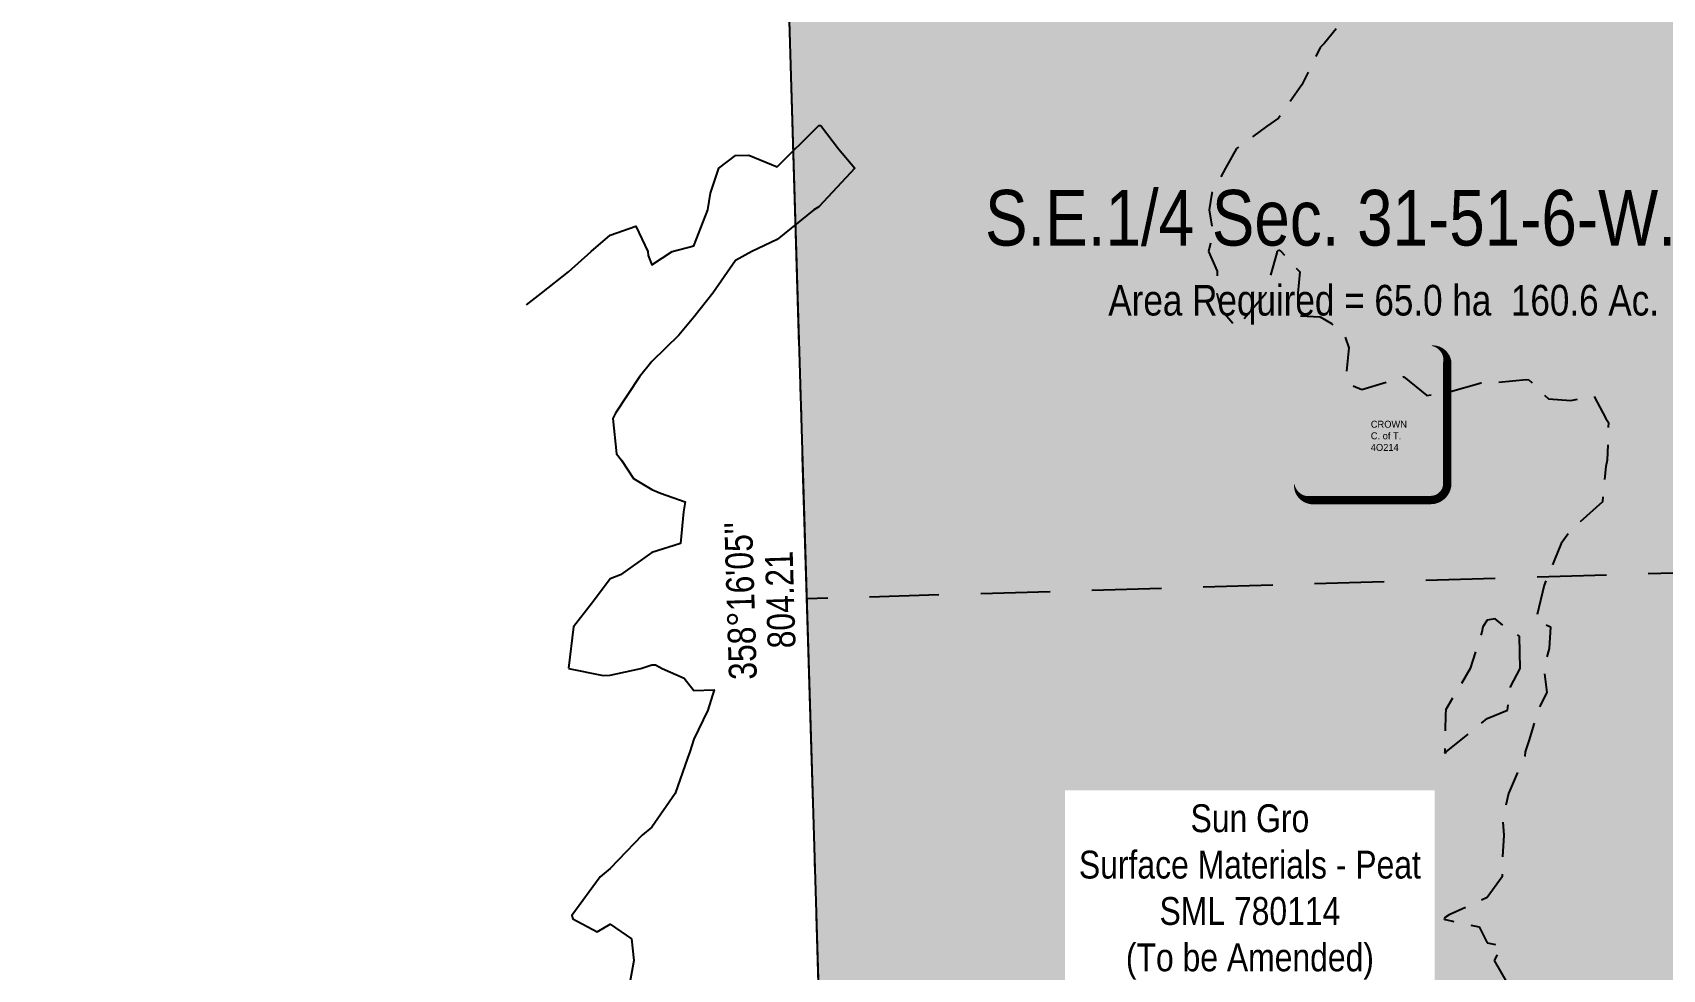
# Model space of a CAD drawing. Extents: x 637633 to 644092, y 5921573 to 5931294.
# Drawn here: x 640931 to 641517, y 5923542 to 5923879 of the extents above; entities that cross this region are included whole.
import ezdxf
from ezdxf.enums import TextEntityAlignment as Align

# ---------------------------------------------------------------- set-up
doc = ezdxf.new("R2018")
doc.units = 0
doc.header["$LTSCALE"] = 5
for name, pattern in [('DASHED2', [3.75, 2.5, -1.25]), ('foc-LSD', [8, 5, -3]), ('foc-QUARTERLINE', [33, 25, -3, 2, -3])]:
    doc.linetypes.add(name, pattern=pattern)
for name, color, linetype in [('AS-OWNER', 7, 'Continuous'), ('C-SYMBOL', 7, 'Continuous'), ('Contour_Line_Intermediate', 254, 'Continuous'), ('Contour_Line_Major', 254, 'Continuous'), ('L-AREAREQUIRED', 7, 'Continuous'), ('L-BD1', 253, 'Continuous'), ('L-QSEC', 8, 'foc-QUARTERLINE'), ('L-SECTION-LSD', 7, 'foc-LSD'), ('P-PROPOSED', 10, 'Continuous'), ('P-PROPOSED-H', 21, 'Continuous')]:
    doc.layers.add(name, color=color, linetype=linetype)
doc.layers.add('C-AR-T', color=13, linetype='Continuous', lineweight=9)
doc.styles.add('100L', font='ARIALN.TTF', dxfattribs={"height": 11})
doc.styles.add('175L', font='ARIALN.TTF', dxfattribs={"height": 20})
doc.styles.add('80CG', font='ARIALN.TTF', dxfattribs={"height": 10})
doc.styles.add('80L', font='ARIALN.TTF', dxfattribs={"height": 10})
doc.styles.get("Standard").update_dxf_attribs({"font": 'ARIALN.TTF'})

# ---------------------------------------------------------------- blocks, each defined once
blk = doc.blocks.new('*U47')
h = blk.add_hatch(color=255)
edge = h.paths.add_edge_path()
edge.add_line((-21.5, -28.5), (21.5, -28.5))
edge.add_arc((21.5, -22.5), 6, 270, 360)
edge.add_line((27.5, -22.5), (27.5, 21))
edge.add_arc((21.5, 21), 6, 0, 90)
edge.add_line((21.5, 27), (-21.5, 27))
edge.add_arc((-21.5, 21), 6, 90, 180)
edge.add_line((-27.5, 21), (-27.5, -22.5))
edge.add_arc((-21.5, -22.5), 6, 180, 270)
at = {"color": 14, "flags": 128}
blk.add_lwpolyline([(-21.5, -28.5, 3, 3, 0), (21.5, -28.5, 3, 3, 0.414214), (27.5, -22.5, 3, 3, 0), (27.5, 21, 3, 0, 0.414214), (21.5, 27, 0, 0, 0), (-21.5, 27, 0, 0, 0.414214), (-27.5, 21, 0, 0, 0), (-27.5, -22.5, 0, 3, 0.414214)], format="xyseb", close=True, dxfattribs=at)
at = {"color": 14, "lineweight": 30, "flags": 104}
blk.add_attdef('ENTER_TEXT', text='', height=10, dxfattribs=at).set_placement((0, 0), align=Align.MIDDLE_CENTER)

msp = doc.modelspace()

# ---------------------------------------------------------------- hatches: boundary and pattern name
at = {"layer": 'P-PROPOSED-H'}
h = msp.add_hatch(color=256, dxfattribs=at)
h.dxf.hatch_style = 1
h.paths.add_polyline_path([(641575.842, 5924892.859), (641172.703, 5924880.928), (640366.426, 5924857.044), (640390.144, 5924053.072), (641197.003, 5924077.069), (641221.295, 5923273.444), (642028.851, 5923297.334), (642003.927, 5924101.068), (641600.465, 5924089.068)])

# ---------------------------------------------------------------- linework, layer by layer
at = {"layer": 'Contour_Line_Intermediate', "linetype": 'DASHED2', "elevation": 800.779, "flags": 128}
msp.add_lwpolyline([(641415.491, 5924084.565), (641413.889, 5924075.023), (641413.512, 5924069.841), (641414.353, 5924060.5), (641416.3, 5924054.855), (641417.196, 5924048.352), (641423.708, 5924046.744), (641430.792, 5924046.943), (641431.226, 5924039.869), (641433.75, 5924034.909), (641433.192, 5924024.882), (641432.754, 5924018.927), (641433.114, 5924009.896), (641432.677, 5924003.865), (641433.347, 5923994.909), (641434.477, 5923990.676), (641436.402, 5923979.923), (641432.952, 5923974.166), (641434.406, 5923964.936), (641423.708, 5923956.807), (641409.877, 5923949.951), (641408.699, 5923946.797), (641406.167, 5923934.964), (641404.626, 5923930.897), (641408.699, 5923931.193), (641419.018, 5923934.964), (641423.708, 5923936.865), (641434.782, 5923946.022), (641437.505, 5923934.964), (641438.041, 5923934.289), (641428.583, 5923919.978), (641425.701, 5923906.981), (641425.484, 5923904.991), (641423.708, 5923899.113), (641411.731, 5923893.031), (641408.699, 5923890.725), (641407.475, 5923890.005), (641402.118, 5923883.433), (641395.236, 5923875.018), (641393.691, 5923873.453), (641387.114, 5923860.032), (641378.682, 5923848.031), (641374.438, 5923845.046), (641363.673, 5923837.203), (641359.699, 5923830.06), (641354.764, 5923821.164), (641353.827, 5923815.073), (641355.228, 5923806.64), (641353.583, 5923800.087), (641356.683, 5923793.107), (641356.56, 5923785.1), (641358.025, 5923779.461), (641363.673, 5923772.817), (641374.116, 5923785.1), (641378.223, 5923799.629), (641378.209, 5923800.087), (641378.682, 5923800.637), (641379.252, 5923800.656), (641379.74, 5923800.087), (641386.378, 5923792.785), (641385.703, 5923785.1), (641385.593, 5923777.015), (641393.691, 5923776.622), (641397.788, 5923774.206), (641402.365, 5923770.114), (641404.051, 5923765.472), (641402.987, 5923755.127), (641405.474, 5923751.907), (641408.699, 5923750.527), (641423.683, 5923755.103), (641423.708, 5923755.1), (641432.01, 5923748.43), (641438.717, 5923749.245), (641451.563, 5923752.968), (641453.726, 5923752.75), (641467.781, 5923754.176), (641468.734, 5923754.057), (641475.757, 5923747.154), (641483.743, 5923746.571), (641491.965, 5923748.352), (641496.319, 5923740.141), (641497.289, 5923738.681), (641496.867, 5923725.155), (641496.39, 5923722.796), (641495.1, 5923710.169), (641483.743, 5923699.947), (641480.297, 5923695.182), (641477.876, 5923689.324), (641474.212, 5923680.196), (641471.145, 5923667.617), (641476.416, 5923665.209), (641475.97, 5923657.448), (641474.053, 5923650.223), (641475.101, 5923641.595), (641471.931, 5923635.236), (641468.734, 5923624.285), (641467.415, 5923620.251), (641467.224, 5923618.743), (641461.365, 5923605.264), (641459.213, 5923595.756), (641459.749, 5923590.278), (641459.094, 5923580.651), (641459.147, 5923575.292), (641453.726, 5923567.919), (641440.106, 5923561.693), (641438.717, 5923560.871), (641438.287, 5923560.305), (641438.43, 5923560.018), (641438.717, 5923559.957), (641450.816, 5923557.4), (641453.726, 5923551.582), (641459.07, 5923550.655), (641456.197, 5923545.319), (641460.801, 5923537.397), (641460.038, 5923530.332), (641460.101, 5923521.713), (641467.526, 5923515.347), (641467.386, 5923514), (641468.734, 5923512.112), (641471.984, 5923503.604), (641472.378, 5923500.36), (641475.166, 5923491.795), (641479.442, 5923485.374), (641480.697, 5923482.332), (641483.743, 5923479.841), (641489.542, 5923476.177), (641498.752, 5923473.087), (641500.908, 5923472.54), (641500.106, 5923470.387), (641499.075, 5923455.723), (641499.109, 5923455.401), (641498.752, 5923448.877), (641495.427, 5923452.08), (641483.743, 5923444.998), (641479.876, 5923440.414), (641481.962, 5923438.636), (641483.743, 5923435.451), (641496.431, 5923438.098), (641490.154, 5923425.428), (641483.743, 5923420.7), (641477.723, 5923419.417), (641468.734, 5923414.769), (641465.714, 5923410.441), (641464.316, 5923406.03), (641456.989, 5923395.456), (641457.264, 5923384.002), (641457.534, 5923380.469), (641455.518, 5923367.272), (641456.718, 5923365.483), (641454.724, 5923351.493), (641454.243, 5923350.496), (641453.726, 5923349.369), (641446.544, 5923335.51), (641445.322, 5923327.119), (641442.369, 5923320.523), (641443.856, 5923310.668), (641444.164, 5923305.537), (641445.507, 5923297.331), (641451.377, 5923290.551), (641450.968, 5923287.797), (641453.726, 5923285.399), (641458.073, 5923279.905), (641468.734, 5923275.716), (641468.845, 5923275.675), (641469.585, 5923275.565), (641468.734, 5923274.599), (641466.558, 5923273.391), (641453.726, 5923262.509), (641452.203, 5923260.578), (641452.454, 5923259.308), (641453.726, 5923250.715), (641456.339, 5923248.202), (641457.715, 5923245.592), (641465.439, 5923242.301), (641468.734, 5923241.404), (641477.005, 5923238.864), (641483.743, 5923231.228), (641483.942, 5923230.804), (641484.244, 5923230.605), (641488.884, 5923220.752), (641489.325, 5923215.619), (641486.611, 5923203.497), (641488.285, 5923200.632), (641483.743, 5923198.739), (641472.873, 5923185.647)], dxfattribs=at)
msp.add_lwpolyline([(641465.629, 5923650.223), (641465.325, 5923661.806), (641460.005, 5923665.209), (641456.626, 5923668.106), (641453.726, 5923667.565), (641452.151, 5923665.209), (641451.842, 5923663.329), (641447.658, 5923650.223), (641438.76, 5923635.28), (641438.846, 5923635.236), (641438.717, 5923633.875), (641438.494, 5923620.251), (641438.399, 5923619.934), (641438.717, 5923619.904), (641439.036, 5923620.251), (641453.726, 5923632.246), (641461.049, 5923635.236), (641462.148, 5923643.647)], close=True, dxfattribs=at)
at = {"layer": 'Contour_Line_Major', "elevation": 799.779, "flags": 128}
for points in [[(641108.525, 5923780.935), (641113.823, 5923785.1), (641123.534, 5923792.857), (641131.685, 5923800.087), (641138.543, 5923806.025), (641147.735, 5923809.265), (641152.087, 5923800.087), (641152.147, 5923798.684), (641153.551, 5923795.317), (641160.778, 5923800.087), (641168.56, 5923802.176), (641173.61, 5923815.073), (641174.642, 5923821.146), (641177.591, 5923830.06), (641183.569, 5923834.665), (641188.336, 5923834.82), (641198.577, 5923830.562), (641213.147, 5923845.046), (641213.586, 5923845.392), (641213.962, 5923845.421), (641214.47, 5923845.046), (641220.596, 5923837.06), (641226.453, 5923830.06), (641213.586, 5923816.15), (641211.749, 5923815.073), (641198.577, 5923804.433), (641189.413, 5923800.087), (641183.569, 5923796.936), (641175.493, 5923785.1), (641168.56, 5923776.507), (641163.213, 5923770.114), (641153.551, 5923760.588), (641149.061, 5923755.127), (641140.437, 5923742.033), (641139.504, 5923740.141), (641140.823, 5923727.433), (641142.623, 5923725.155), (641146.937, 5923718.55), (641153.551, 5923714.621), (641156.696, 5923713.309), (641165.461, 5923710.169), (641164.887, 5923706.501), (641163.768, 5923695.182), (641153.551, 5923691.924), (641142.253, 5923683.9), (641138.543, 5923682.441), (641136.898, 5923680.196), (641131.684, 5923673.348), (641125.408, 5923665.209), (641123.534, 5923650.385)], [(641123.534, 5923650.212), (641135.991, 5923647.675), (641138.543, 5923647.79), (641149.604, 5923650.223), (641153.551, 5923651.61), (641154.838, 5923651.508), (641157.199, 5923650.223), (641165.088, 5923646.756), (641168.56, 5923642.313), (641175.887, 5923642.552), (641173.671, 5923635.236), (641168.56, 5923624.851), (641167.202, 5923620.251), (641166.338, 5923618.032), (641161.928, 5923605.264), (641153.551, 5923593.147), (641150.054, 5923590.278), (641138.543, 5923578.389), (641134.924, 5923575.292), (641124.731, 5923561.5), (641125.171, 5923560.305), (641133.836, 5923555.605), (641138.543, 5923558.335), (641146.262, 5923553.026), (641147.075, 5923545.319), (641145.585, 5923537.364)]]:
    msp.add_lwpolyline(points, dxfattribs=at)
at = {"layer": 'L-QSEC'}
msp.add_line((641172.703, 5924880.905), (641221.295, 5923273.444), dxfattribs=at)
at = {"layer": 'L-SECTION-LSD'}
msp.add_line((642016.383, 5923699.201), (641209.149, 5923675.256), dxfattribs=at)
at = {"layer": 'P-PROPOSED', "flags": 128}
msp.add_lwpolyline([(641575.842, 5924892.859), (641172.703, 5924880.928), (640366.426, 5924857.044), (640390.144, 5924053.072), (641197.003, 5924077.069), (641221.295, 5923273.444), (642028.851, 5923297.334), (642003.927, 5924101.068), (641600.465, 5924089.068)], close=True, dxfattribs=at)

# ---------------------------------------------------------------- block references
at = {"layer": 'AS-OWNER', "color": 3}
ref = msp.add_blockref('*U47', (641411.893, 5923739.297), dxfattribs=at)
lines = msp.add_mtext('CROWN\\PC. of T.\\P4O214', dxfattribs={"layer": '0', "color": 14, "insert": (641411.893, 5923739.297), "char_height": 2.5, "attachment_point": 1})
ref.add_attrib('ENTER_TEXT', '', (641411.893, 5923739.297), dxfattribs={"flags": 104}).embed_mtext(lines)

# ---------------------------------------------------------------- texts
at = {"layer": 'C-SYMBOL', "color": 3, "insert": (641416.506, 5923822.273), "char_height": 20, "width": 286.53479, "attachment_point": 2, "style": '175L', "bg_fill": 1, "box_fill_scale": 1.5, "bg_fill_color": 21, "bg_fill_transparency": 0}
msp.add_mtext('S.E.1/4 Sec. 31-51-6-W.5M.', dxfattribs=at)
at = {"layer": 'L-AREAREQUIRED', "color": 5, "insert": (641416.521, 5923788.127), "char_height": 11, "width": 265.64041, "attachment_point": 2, "style": '100L', "bg_fill": 1, "box_fill_scale": 1.5, "bg_fill_color": 21, "bg_fill_transparency": 0}
msp.add_mtext('Area Required = 65.0 ha  160.6 Ac.', dxfattribs=at)
at = {"layer": 'L-BD1', "style": '80L'}
for s, height, p in [("358°16'05''", 9.99724, (641185.416, 5923674.539)), ('804.21', 9.9972, (641199.656, 5923674.969))]:
    msp.add_text(s, height=height, rotation=91.7315, dxfattribs=at).set_placement(p, align=Align.MIDDLE)

# ---------------------------------------------------------------- next in the draw order: texts
at = {"layer": 'C-AR-T', "insert": (641368.452, 5923569.903), "char_height": 10, "attachment_point": 5, "style": '80CG', "bg_fill": 2}
msp.add_mtext('Sun Gro\\PSurface Materials - Peat\\PSML 780114\\P(To be Amended)', dxfattribs=at)

doc.saveas('drawing.dxf')
